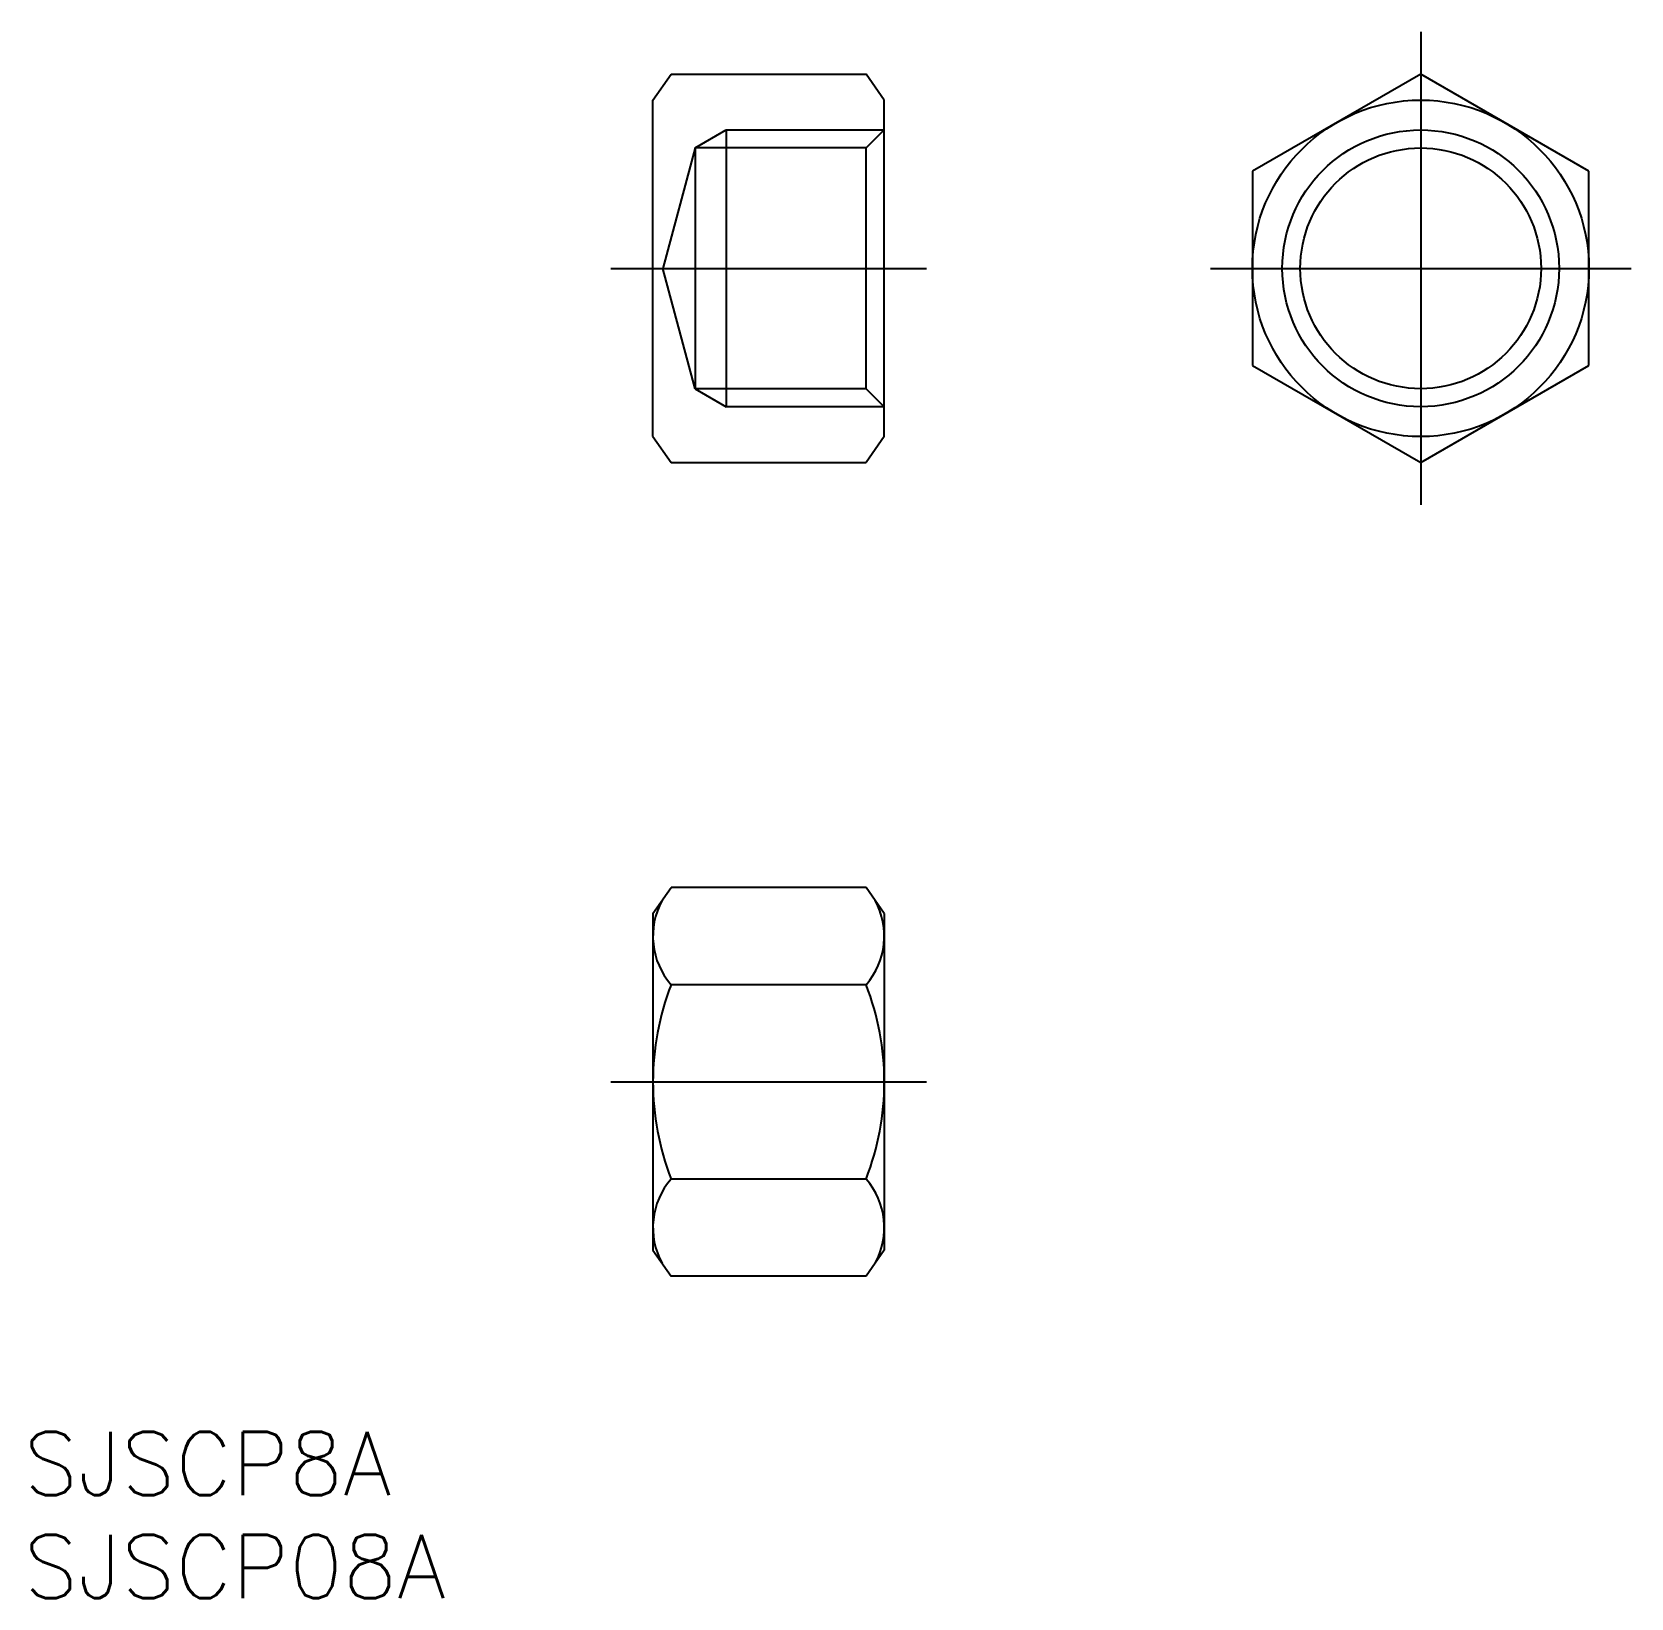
# Model space of a CAD drawing. Extents: x -66 to 10, y -63.2 to 11.2.
import ezdxf

# ---------------------------------------------------------------- set-up
doc = ezdxf.new("R2010")
doc.units = 0
doc.linetypes.add('CENTER', pattern=[50.8, 31.75, -6.35, 6.35, -6.35])
doc.layers.get('0').update_dxf_attribs({"linetype": 'CONTINUOUS'})
doc.layers.add('CENTER', color=1, linetype='CENTER')
doc.styles.get("Standard").update_dxf_attribs({"font": 'txt.shx', "height": 3, "bigfont": 'bigfont.shx'})

msp = doc.modelspace()

# ---------------------------------------------------------------- linework, layer by layer
at = {"color": 7, "linetype": 'CONTINUOUS'}
for p, q in [((-36.5, 8), (-35.633, 9.238)), ((-35.633, 9.238), (-26.367, 9.238)), ((-25.5, 8), (-26.367, 9.238)), ((0, 9.238), (-8, 4.619)), ((8, 4.619), (0, 9.238)), ((-36.5, -8), (-36.5, 8)), ((-25.5, -8), (-25.5, 8)), ((-33.017, 6.579), (-33.017, -6.578)), ((-26.356, 5.723), (-25.5, 6.579)), ((-34.5, 5.723), (-36.033, 0)), ((-34.5, 5.723), (-34.5, -5.722)), ((-26.356, 5.723), (-34.5, 5.723)), ((-26.356, -5.722), (-26.356, 5.723)), ((-8, 4.619), (-8, -4.619)), ((8, -4.619), (8, 4.619)), ((-34.5, -5.722), (-36.033, 0)), ((-8, -4.619), (0, -9.238)), ((0, -9.238), (8, -4.619)), ((-26.356, -5.722), (-34.5, -5.722)), ((-26.356, -5.722), (-25.5, -6.578)), ((-36.5, -8), (-35.633, -9.238)), ((-25.5, -8), (-26.367, -9.238)), ((-35.633, -9.238), (-26.367, -9.238)), ((-36.5, -30.68), (-35.633, -29.442)), ((-26.367, -29.442), (-35.633, -29.442)), ((-25.5, -30.68), (-26.367, -29.442)), ((-36.5, -30.68), (-36.5, -46.68)), ((-25.5, -30.68), (-25.5, -46.68)), ((-26.367, -34.061), (-35.633, -34.061)), ((-26.367, -43.299), (-35.633, -43.299)), ((-36.5, -46.68), (-35.633, -47.918)), ((-25.5, -46.68), (-26.367, -47.918)), ((-26.367, -47.918), (-35.633, -47.918))]:
    msp.add_line(p, q, dxfattribs=at)
at = {"color": 3, "linetype": 'CONTINUOUS'}
for p, q in [((-34.5, 5.723), (-33.017, 6.579)), ((-33.017, 6.579), (-25.5, 6.579)), ((-34.5, -5.722), (-33.017, -6.578)), ((-25.5, -6.578), (-33.017, -6.578))]:
    msp.add_line(p, q, dxfattribs=at)
at = {"color": 7, "linetype": 'CONTINUOUS'}
for radius in [8, 5.723]:
    msp.add_circle((0, 0), radius, dxfattribs=at)
at = {"color": 3, "linetype": 'CONTINUOUS'}
msp.add_circle((0, 0), 6.579, dxfattribs=at)
at = {"color": 7, "linetype": 'CONTINUOUS'}
for centre, radius, start, end in [((-32.989, -31.752), 3.511, 151.13621, 221.13621), ((-29.011, -31.752), 3.511, 318.86379, 28.86379), ((-23.758, -38.68), 12.742, 158.7474, 201.2526), ((-38.242, -38.68), 12.742, 338.7474, 21.2526), ((-32.989, -45.608), 3.511, 138.86379, 208.86379), ((-29.011, -45.608), 3.511, 331.13621, 41.13621)]:
    msp.add_arc(centre, radius, start, end, dxfattribs=at)
at = {"layer": 'CENTER', "color": 1, "linetype": 'CENTER'}
for p, q in [((0, 11.238), (0, -11.238)), ((-38.5, 0), (-23.5, 0)), ((-10, 0), (10, 0)), ((-38.5, -38.68), (-23.5, -38.68))]:
    msp.add_line(p, q, dxfattribs=at)

# ---------------------------------------------------------------- texts
at = {"color": 7, "linetype": 'CONTINUOUS'}
for s, p in [('SJSCP8A', (-66.407, -58.322)), ('SJSCP08A', (-66.407, -63.219))]:
    msp.add_text(s, height=3, dxfattribs=at).set_placement(p)

doc.saveas('drawing.dxf')
